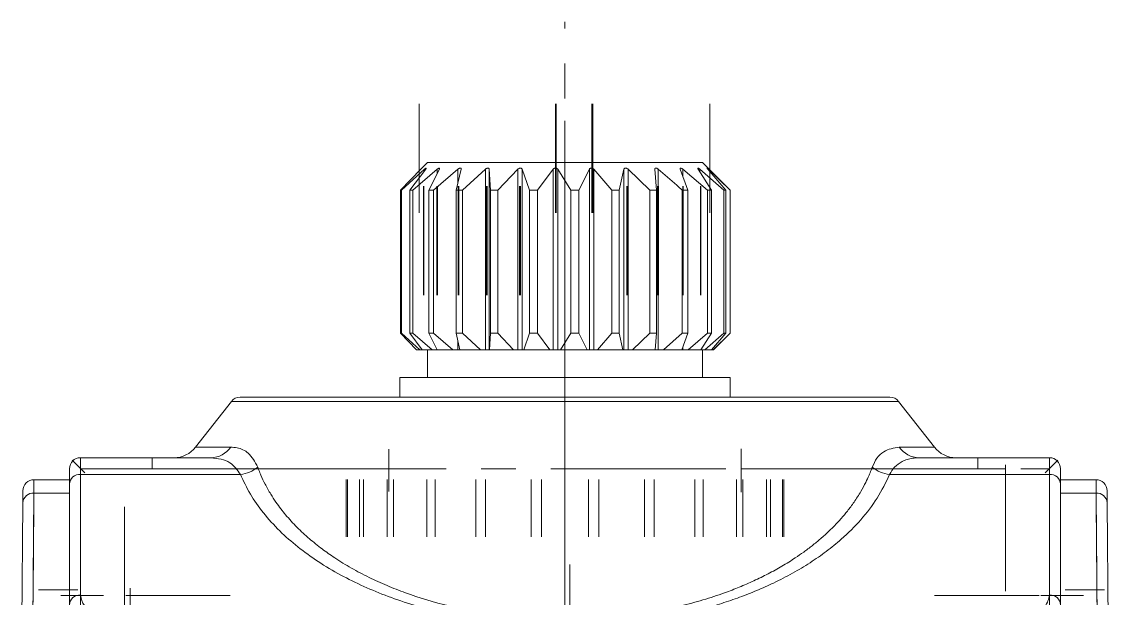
# Paper-space layout 'SW_Model_1' of a CAD drawing. Header units: millimetres. Extents: x 0 to 594, y 0 to 420.
# Drawn here: x 374.26 to 413.73, y 342.57 to 363.51 of the extents above; entities that cross this region are included whole.
import ezdxf

# ---------------------------------------------------------------- set-up
doc = ezdxf.new("R2010")
doc.units = ezdxf.units.MM
doc.linetypes.add('CENTER', pattern=[10.16, 6.35, -1.27, 1.27, -1.27])
doc.layers.add('SLD-0', color=179, linetype='Continuous')

psp = doc.layouts.new('SW_Model_1')

# ---------------------------------------------------------------- linework, layer by layer
at = {"layer": 'SLD-0', "color": 5, "linetype": 'CENTER', "lineweight": 15}
for p, q in [((393.996, 342.937), (393.996, 363.507)), ((393.996, 340.859), (393.996, 361.87)), ((388.696, 356.57), (388.696, 360.531)), ((393.646, 356.57), (393.646, 360.531)), ((393.681, 356.57), (393.681, 360.531)), ((394.972, 356.57), (394.972, 360.531)), ((395.006, 356.57), (395.006, 360.531)), ((399.252, 356.57), (399.252, 360.531)), ((399.257, 356.57), (399.257, 360.531)), ((393.996, 358.39), (393.996, 357.79)), ((393.996, 357.39), (393.996, 358.39)), ((393.996, 357.79), (393.996, 340.59)), ((388.858, 353.57), (388.858, 357.531)), ((388.867, 353.57), (388.867, 357.531)), ((389.343, 353.57), (389.343, 357.531)), ((389.36, 353.57), (389.36, 357.531)), ((390.121, 353.57), (390.121, 357.531)), ((390.145, 353.57), (390.145, 357.531)), ((391.142, 353.57), (391.142, 357.531)), ((391.171, 353.57), (391.171, 357.531)), ((392.342, 353.57), (392.342, 357.531)), ((392.375, 353.57), (392.375, 357.531)), ((393.996, 352.19), (393.996, 357.39)), ((393.996, 352.19), (393.996, 357.39)), ((393.996, 352.19), (393.996, 357.39)), ((393.996, 352.19), (393.996, 357.39)), ((393.996, 352.19), (393.996, 357.39)), ((393.996, 352.19), (393.996, 357.39)), ((393.996, 352.19), (393.996, 357.39)), ((393.996, 352.19), (393.996, 357.39)), ((393.996, 352.19), (393.996, 357.39)), ((393.996, 352.19), (393.996, 357.39)), ((393.996, 352.19), (393.996, 357.39)), ((393.996, 352.19), (393.996, 357.39)), ((393.996, 352.19), (393.996, 357.39)), ((393.996, 352.19), (393.996, 357.39)), ((393.996, 352.19), (393.996, 357.39)), ((393.996, 352.19), (393.996, 357.39)), ((393.996, 352.19), (393.996, 357.39)), ((393.996, 352.19), (393.996, 357.39)), ((393.996, 352.19), (393.996, 357.39)), ((393.996, 352.19), (393.996, 357.39)), ((393.996, 352.19), (393.996, 357.39)), ((393.996, 352.19), (393.996, 357.39)), ((393.996, 352.19), (393.996, 357.39)), ((393.996, 352.19), (393.996, 357.39)), ((393.996, 352.19), (393.996, 357.39)), ((396.237, 353.57), (396.237, 357.531)), ((396.269, 353.57), (396.269, 357.531)), ((397.361, 353.57), (397.361, 357.531)), ((397.388, 353.57), (397.388, 357.531)), ((398.274, 353.57), (398.274, 357.531)), ((398.294, 353.57), (398.294, 357.531)), ((398.918, 353.57), (398.918, 357.531)), ((398.93, 353.57), (398.93, 357.531)), ((393.996, 344.407), (393.996, 353.598)), ((393.996, 352.19), (393.996, 351.59)), ((393.996, 352.19), (393.996, 351.59)), ((393.996, 352.19), (393.996, 351.59)), ((393.996, 352.19), (393.996, 351.59)), ((393.996, 352.19), (393.996, 351.59)), ((393.996, 352.19), (393.996, 351.59)), ((393.996, 352.19), (393.996, 351.59)), ((393.996, 352.19), (393.996, 351.59)), ((393.996, 352.19), (393.996, 351.59)), ((393.996, 352.19), (393.996, 351.59)), ((393.996, 352.19), (393.996, 351.59)), ((393.996, 352.19), (393.996, 351.59)), ((393.996, 352.19), (393.996, 351.59)), ((393.996, 352.19), (393.996, 351.59)), ((393.996, 352.19), (393.996, 351.59)), ((393.996, 352.19), (393.996, 351.59)), ((393.996, 352.19), (393.996, 351.59)), ((393.996, 352.19), (393.996, 351.59)), ((393.996, 352.19), (393.996, 351.59)), ((393.996, 352.19), (393.996, 351.59)), ((393.996, 352.19), (393.996, 351.59)), ((393.996, 352.19), (393.996, 351.59)), ((393.996, 352.19), (393.996, 351.59)), ((393.996, 352.19), (393.996, 351.59)), ((393.996, 352.19), (393.996, 351.59)), ((393.996, 345.372), (393.996, 351.667)), ((393.996, 351.59), (393.996, 350.59)), ((393.996, 342.99), (393.996, 350.59)), ((393.996, 349.871), (393.996, 348.871)), ((393.996, 348.055), (393.996, 349.717)), ((393.996, 346.133), (393.996, 349.547)), ((393.996, 348.871), (393.996, 338.371)), ((387.593, 347.982), (387.593, 346.449)), ((393.996, 346.209), (393.996, 347.99)), ((393.996, 346.209), (393.996, 347.99)), ((393.996, 343.19), (393.996, 347.79)), ((393.996, 343.19), (393.996, 347.79)), ((400.399, 347.996), (400.399, 346.42)), ((376.55, 347.117), (376.089, 347.578)), ((376.55, 347.117), (376.089, 347.578)), ((378.996, 347.671), (378.996, 347.271)), ((378.996, 347.671), (378.996, 347.271)), ((408.996, 347.671), (408.996, 347.271)), ((408.996, 347.671), (408.996, 347.271)), ((409.996, 342.83), (409.996, 347.418)), ((411.443, 347.117), (411.903, 347.578)), ((411.443, 347.117), (411.903, 347.578)), ((376.396, 347.271), (387.593, 347.271)), ((376.396, 346.871), (376.396, 347.271)), ((376.396, 346.871), (376.396, 347.271)), ((409.996, 347.271), (377.996, 347.271)), ((379.664, 347.271), (386.218, 347.271)), ((387.593, 347.271), (387.593, 346.871)), ((393.996, 346.871), (393.996, 347.271)), ((393.996, 346.871), (393.996, 347.271)), ((400.399, 347.271), (400.399, 346.871)), ((400.399, 347.271), (411.596, 347.271)), ((408.328, 347.271), (401.775, 347.271)), ((411.596, 346.871), (411.596, 347.271)), ((411.596, 347.271), (411.596, 346.871)), ((376.396, 342.334), (376.396, 346.714)), ((386.042, 344.798), (386.042, 346.876)), ((386.092, 344.798), (386.092, 346.876)), ((386.534, 344.798), (386.534, 346.876)), ((386.681, 344.798), (386.681, 346.876)), ((387.535, 344.798), (387.535, 346.876)), ((387.768, 344.798), (387.768, 346.876)), ((388.976, 344.798), (388.976, 346.876)), ((389.279, 344.798), (389.279, 346.876)), ((390.759, 344.798), (390.759, 346.876)), ((391.112, 344.798), (391.112, 346.876)), ((392.763, 344.798), (392.763, 346.876)), ((393.142, 344.798), (393.142, 346.876)), ((393.996, 344.942), (393.996, 346.587)), ((393.996, 344.942), (393.996, 346.587)), ((393.996, 344.942), (393.996, 346.587)), ((393.996, 344.942), (393.996, 346.587)), ((393.996, 344.942), (393.996, 346.587)), ((393.996, 344.942), (393.996, 346.587)), ((393.996, 344.942), (393.996, 346.587)), ((393.996, 344.942), (393.996, 346.587)), ((393.996, 344.955), (393.996, 346.562)), ((393.996, 344.955), (393.996, 346.562)), ((393.996, 344.955), (393.996, 346.562)), ((393.996, 344.955), (393.996, 346.562)), ((393.996, 344.955), (393.996, 346.562)), ((393.996, 344.955), (393.996, 346.562)), ((393.996, 344.955), (393.996, 346.562)), ((393.996, 344.955), (393.996, 346.562)), ((394.85, 344.798), (394.85, 346.876)), ((395.23, 344.798), (395.23, 346.876)), ((396.88, 344.798), (396.88, 346.876)), ((397.234, 344.798), (397.234, 346.876)), ((398.713, 344.798), (398.713, 346.876)), ((399.017, 344.798), (399.017, 346.876)), ((400.225, 344.798), (400.225, 346.876)), ((400.458, 344.798), (400.458, 346.876)), ((401.312, 344.798), (401.312, 346.876)), ((401.458, 344.798), (401.458, 346.876)), ((401.901, 344.798), (401.901, 346.876)), ((401.95, 344.798), (401.95, 346.876)), ((411.596, 346.714), (411.596, 342.334)), ((393.996, 344.979), (393.996, 346.514)), ((393.996, 344.979), (393.996, 346.514)), ((393.996, 344.979), (393.996, 346.514)), ((393.996, 344.979), (393.996, 346.514)), ((393.996, 344.979), (393.996, 346.514)), ((393.996, 344.979), (393.996, 346.514)), ((393.996, 344.979), (393.996, 346.514)), ((393.996, 344.979), (393.996, 346.514)), ((393.996, 345.006), (393.996, 346.459)), ((393.996, 345.006), (393.996, 346.459)), ((393.996, 345.006), (393.996, 346.459)), ((393.996, 345.006), (393.996, 346.459)), ((393.996, 345.006), (393.996, 346.459)), ((393.996, 345.006), (393.996, 346.459)), ((393.996, 345.006), (393.996, 346.459)), ((393.996, 345.006), (393.996, 346.459)), ((393.996, 345.018), (393.996, 346.436)), ((393.996, 345.018), (393.996, 346.436)), ((393.996, 345.018), (393.996, 346.436)), ((393.996, 345.018), (393.996, 346.436)), ((393.996, 345.018), (393.996, 346.436)), ((393.996, 345.018), (393.996, 346.436)), ((393.996, 345.018), (393.996, 346.436)), ((393.996, 345.018), (393.996, 346.436)), ((393.996, 345.038), (393.996, 346.395)), ((393.996, 345.038), (393.996, 346.395)), ((393.996, 345.038), (393.996, 346.395)), ((393.996, 345.038), (393.996, 346.395)), ((393.996, 345.038), (393.996, 346.395)), ((393.996, 345.038), (393.996, 346.395)), ((393.996, 345.038), (393.996, 346.395)), ((393.996, 345.038), (393.996, 346.395)), ((374.704, 346.035), (374.662, 341.212)), ((374.675, 342.785), (374.703, 345.949)), ((377.996, 345.89), (377.996, 341.301)), ((413.331, 341.212), (413.289, 346.035)), ((393.996, 342.99), (393.996, 344.772)), ((393.996, 342.99), (393.996, 344.772)), ((413.299, 344.894), (413.326, 341.729)), ((393.996, 322.59), (393.996, 343.79)), ((394.175, 328.59), (394.175, 343.79)), ((393.996, 337.79), (393.996, 342.99)), ((374.874, 342.871), (376.295, 342.871)), ((375.676, 342.671), (377.237, 342.671)), ((378.04, 342.671), (381.833, 342.671)), ((378.196, 340.804), (378.196, 342.928)), ((407.422, 342.671), (411.216, 342.671)), ((411.276, 342.671), (412.837, 342.671)), ((412.171, 342.871), (413.593, 342.871))]:
    psp.add_line(p, q, dxfattribs=at)
at = {"layer": 'SLD-0', "color": 179, "linetype": 'Continuous', "lineweight": 15}
for p, q in [((388.996, 358.39), (388.795, 358.189)), ((397.483, 358.39), (388.996, 358.39)), ((398.996, 358.39), (397.483, 358.39)), ((399.996, 357.39), (398.996, 358.39)), ((388.755, 358.149), (388.025, 357.39)), ((388.06, 357.39), (388.896, 358.149)), ((388.935, 358.149), (388.36, 357.39)), ((388.464, 357.39), (389.356, 358.149)), ((389.434, 358.149), (389.048, 357.39)), ((389.216, 357.39), (390.109, 358.149)), ((390.219, 358.149), (390.047, 357.39)), ((390.268, 357.39), (391.105, 358.149)), ((391.105, 358.149), (391.105, 351.59)), ((391.241, 358.149), (391.295, 357.39)), ((391.241, 358.149), (391.241, 351.59)), ((391.554, 357.39), (392.283, 358.149)), ((392.283, 358.149), (392.283, 351.59)), ((392.437, 358.149), (392.712, 357.39)), ((392.437, 358.149), (392.437, 351.59)), ((392.994, 357.39), (393.569, 358.149)), ((393.569, 358.149), (393.569, 351.59)), ((393.731, 358.149), (394.21, 357.39)), ((393.731, 358.149), (393.731, 351.59)), ((394.496, 357.39), (394.882, 358.149)), ((394.882, 351.59), (394.882, 358.149)), ((395.041, 358.149), (395.695, 357.39)), ((395.041, 351.59), (395.041, 358.149)), ((395.967, 357.39), (396.139, 358.149)), ((396.139, 351.59), (396.139, 358.149)), ((396.286, 358.149), (397.072, 357.39)), ((396.286, 351.59), (396.286, 358.149)), ((397.315, 357.39), (397.261, 358.149)), ((397.386, 351.59), (397.386, 358.149)), ((398.454, 357.39), (398.179, 358.149)), ((398.274, 358.149), (399.174, 357.39)), ((399.312, 357.39), (398.833, 358.149)), ((398.893, 358.149), (399.765, 357.39)), ((399.837, 357.39), (399.184, 358.149)), ((399.204, 358.149), (399.994, 357.39)), ((388.025, 357.39), (388.06, 357.39)), ((388.025, 357.39), (388.025, 352.19)), ((388.06, 352.19), (388.06, 357.39)), ((388.36, 357.39), (388.464, 357.39)), ((388.36, 357.39), (388.36, 352.19)), ((388.464, 352.19), (388.464, 357.39)), ((389.048, 357.39), (389.216, 357.39)), ((389.048, 357.39), (389.048, 352.19)), ((389.216, 352.19), (389.216, 357.39)), ((390.047, 357.39), (390.268, 357.39)), ((390.047, 357.39), (390.047, 352.19)), ((390.268, 352.19), (390.268, 357.39)), ((391.295, 357.39), (391.554, 357.39)), ((391.295, 357.39), (391.295, 352.19)), ((391.554, 352.19), (391.554, 357.39)), ((392.712, 357.39), (392.994, 357.39)), ((392.712, 357.39), (392.712, 352.19)), ((392.994, 352.19), (392.994, 357.39)), ((394.21, 357.39), (394.496, 357.39)), ((394.21, 357.39), (394.21, 352.19)), ((394.496, 352.19), (394.496, 357.39)), ((395.695, 357.39), (395.967, 357.39)), ((395.695, 357.39), (395.695, 352.19)), ((395.967, 352.19), (395.967, 357.39)), ((397.072, 357.39), (397.315, 357.39)), ((397.072, 357.39), (397.072, 352.19)), ((397.315, 352.19), (397.315, 357.39)), ((398.257, 357.39), (398.454, 357.39)), ((398.257, 357.39), (398.257, 352.19)), ((398.454, 352.19), (398.454, 357.39)), ((399.174, 357.39), (399.312, 357.39)), ((399.174, 357.39), (399.174, 352.19)), ((399.312, 352.19), (399.312, 357.39)), ((399.765, 357.39), (399.837, 357.39)), ((399.765, 357.39), (399.765, 352.19)), ((399.837, 352.19), (399.837, 357.39)), ((399.994, 357.39), (399.996, 357.39)), ((399.994, 357.39), (399.994, 352.19)), ((399.996, 352.19), (399.996, 357.39)), ((388.025, 352.19), (388.06, 352.19)), ((388.025, 352.19), (388.599, 351.59)), ((388.717, 351.59), (388.06, 352.19)), ((388.36, 352.19), (388.464, 352.19)), ((388.36, 352.19), (388.812, 351.59)), ((389.166, 351.59), (388.464, 352.19)), ((389.048, 352.19), (389.216, 352.19)), ((389.048, 352.19), (389.351, 351.59)), ((389.918, 351.59), (389.216, 352.19)), ((390.047, 352.19), (390.268, 352.19)), ((390.047, 352.19), (390.182, 351.59)), ((390.926, 351.59), (390.268, 352.19)), ((391.295, 352.19), (391.253, 351.59)), ((391.295, 352.19), (391.554, 352.19)), ((392.128, 351.59), (391.554, 352.19)), ((392.712, 352.19), (392.496, 351.59)), ((392.712, 352.19), (392.994, 352.19)), ((393.446, 351.59), (392.994, 352.19)), ((394.21, 352.19), (393.833, 351.59)), ((394.21, 352.19), (394.496, 352.19)), ((394.8, 351.59), (394.496, 352.19)), ((395.695, 352.19), (395.18, 351.59)), ((395.695, 352.19), (395.967, 352.19)), ((396.102, 351.59), (395.967, 352.19)), ((397.072, 352.19), (396.453, 351.59)), ((397.072, 352.19), (397.315, 352.19)), ((397.273, 351.59), (397.315, 352.19)), ((398.257, 352.19), (397.572, 351.59)), ((398.237, 351.59), (398.454, 352.19)), ((398.257, 352.19), (398.454, 352.19)), ((399.174, 352.19), (398.466, 351.59)), ((398.935, 351.59), (399.312, 352.19)), ((399.765, 352.19), (399.079, 351.59)), ((399.174, 352.19), (399.312, 352.19)), ((399.323, 351.59), (399.837, 352.19)), ((399.994, 352.19), (399.373, 351.59)), ((399.396, 351.59), (399.996, 352.19)), ((399.765, 352.19), (399.837, 352.19)), ((399.994, 352.19), (399.996, 352.19)), ((388.717, 351.59), (388.599, 351.59)), ((388.812, 351.59), (388.717, 351.59)), ((388.848, 351.59), (388.812, 351.59)), ((388.886, 351.59), (388.848, 351.59)), ((388.926, 351.59), (388.886, 351.59)), ((388.969, 351.59), (388.926, 351.59)), ((389.014, 351.59), (388.969, 351.59)), ((388.996, 351.59), (388.996, 350.59)), ((389.062, 351.59), (389.014, 351.59)), ((389.113, 351.59), (389.062, 351.59)), ((389.166, 351.59), (389.113, 351.59)), ((389.351, 351.59), (389.166, 351.59)), ((389.918, 351.59), (389.351, 351.59)), ((390.109, 351.59), (389.918, 351.59)), ((390.182, 351.59), (390.109, 351.59)), ((390.926, 351.59), (390.182, 351.59)), ((391.105, 351.59), (390.926, 351.59)), ((391.241, 351.59), (391.105, 351.59)), ((391.253, 351.59), (391.241, 351.59)), ((392.128, 351.59), (391.253, 351.59)), ((392.283, 351.59), (392.128, 351.59)), ((392.437, 351.59), (392.283, 351.59)), ((392.496, 351.59), (392.437, 351.59)), ((393.446, 351.59), (392.496, 351.59)), ((393.569, 351.59), (393.446, 351.59)), ((393.731, 351.59), (393.569, 351.59)), ((393.833, 351.59), (393.731, 351.59)), ((394.8, 351.59), (393.833, 351.59)), ((394.882, 351.59), (394.8, 351.59)), ((395.041, 351.59), (394.882, 351.59)), ((395.18, 351.59), (395.041, 351.59)), ((396.102, 351.59), (395.18, 351.59)), ((396.139, 351.59), (396.102, 351.59)), ((396.286, 351.59), (396.139, 351.59)), ((396.453, 351.59), (396.286, 351.59)), ((397.273, 351.59), (396.453, 351.59)), ((397.386, 351.59), (397.273, 351.59)), ((397.572, 351.59), (397.386, 351.59)), ((397.662, 351.59), (397.572, 351.59)), ((397.75, 351.59), (397.662, 351.59)), ((397.836, 351.59), (397.75, 351.59)), ((397.92, 351.59), (397.836, 351.59)), ((398.003, 351.59), (397.92, 351.59)), ((398.083, 351.59), (398.003, 351.59)), ((398.161, 351.59), (398.083, 351.59)), ((398.237, 351.59), (398.161, 351.59)), ((398.274, 351.59), (398.237, 351.59)), ((398.466, 351.59), (398.274, 351.59)), ((398.935, 351.59), (398.466, 351.59)), ((399.079, 351.59), (398.935, 351.59)), ((398.996, 350.59), (398.996, 351.59)), ((399.119, 351.59), (399.079, 351.59)), ((399.156, 351.59), (399.119, 351.59)), ((399.19, 351.59), (399.156, 351.59)), ((399.222, 351.59), (399.19, 351.59)), ((399.251, 351.59), (399.222, 351.59)), ((399.278, 351.59), (399.251, 351.59)), ((399.302, 351.59), (399.278, 351.59)), ((399.323, 351.59), (399.302, 351.59)), ((399.373, 351.59), (399.323, 351.59)), ((399.396, 351.59), (399.373, 351.59)), ((387.996, 350.59), (387.996, 349.871)), ((399.996, 350.59), (387.996, 350.59)), ((399.996, 349.871), (399.996, 350.59)), ((381.876, 349.717), (380.578, 348.055)), ((407.415, 348.055), (406.116, 349.717)), ((376.396, 347.671), (376.396, 347.065)), ((376.396, 347.671), (381.139, 347.671)), ((406.854, 347.671), (411.596, 347.671)), ((411.596, 347.065), (411.596, 347.671)), ((376.396, 347.065), (382.207, 347.065)), ((376.396, 342.685), (376.396, 347.065)), ((405.786, 347.065), (411.596, 347.065)), ((411.596, 347.065), (411.596, 342.685)), ((374.707, 346.871), (375.996, 346.871)), ((375.996, 342.334), (375.996, 346.714)), ((411.996, 346.871), (413.285, 346.871)), ((411.996, 342.334), (411.996, 346.714)), ((374.662, 341.563), (374.704, 346.386)), ((374.704, 346.386), (375.996, 346.386)), ((411.996, 346.386), (413.289, 346.386)), ((413.289, 346.386), (413.331, 341.563)), ((374.262, 341.215), (374.304, 346.038)), ((413.689, 346.038), (413.731, 341.215))]:
    psp.add_line(p, q, dxfattribs=at)
at = {"layer": 'SLD-0', "color": 8, "linetype": 'Continuous', "lineweight": 15}
for p, q in [((388.896, 358.149), (388.896, 358.096)), ((389.356, 358.149), (389.356, 357.996)), ((390.109, 358.149), (390.109, 357.661)), ((398.274, 357.885), (398.274, 358.149)), ((398.893, 358.054), (398.893, 358.149)), ((399.204, 358.124), (399.204, 358.149)), ((390.109, 351.919), (390.109, 351.59)), ((398.274, 351.59), (398.274, 351.692)), ((406.116, 349.717), (381.876, 349.717)), ((380.578, 348.055), (381.852, 348.055)), ((406.141, 348.055), (407.415, 348.055))]:
    psp.add_line(p, q, dxfattribs=at)
at = {"layer": 'SLD-0', "color": 179, "linetype": 'Continuous', "lineweight": 15}
for centre, radius, start, end in [((382.191, 349.471), 0.4, 90, 141.9998), ((405.801, 349.471), 0.4, 38.0002, 90), ((379.79, 348.671), 1, 270, 322), ((381.126, 348.549), 0.878, 270.8396, 325.8007), ((406.867, 348.549), 0.878, 214.1993, 269.1604), ((408.203, 348.671), 1, 218, 270), ((376.396, 347.271), 0.4, 90, 180), ((411.596, 347.271), 0.4, 0, 90), ((376.373, 346.688), 0.378, 86.5486, 176.0729), ((382.097, 348.209), 1.149, 275.4615, 309.9632), ((405.895, 348.209), 1.149, 230.0368, 264.5385), ((411.619, 346.688), 0.378, 3.9271, 93.4514), ((374.707, 346.471), 0.4, 90.0001, 179.5), ((413.285, 346.471), 0.4, 0.5, 89.9999), ((374.68, 346.009), 0.378, 86.449, 175.6079), ((413.312, 346.009), 0.378, 4.3921, 93.551), ((376.373, 342.308), 0.378, 86.5486, 176.0729), ((411.619, 342.308), 0.378, 3.9271, 93.4514)]:
    psp.add_arc(centre, radius, start, end, dxfattribs=at)
for points, knots in [([(388.795, 358.189), (388.793, 358.187), (388.789, 358.183), (388.774, 358.168), (388.761, 358.155), (388.755, 358.149)], [0, 0, 0, 0, 0.260867, 0.636311, 1, 1, 1, 1]), ([(388.896, 358.149), (388.905, 358.157), (388.922, 358.172), (388.942, 358.185), (388.954, 358.191), (388.959, 358.19), (388.958, 358.182), (388.95, 358.168), (388.94, 358.155), (388.935, 358.149)], [0, 0, 0, 0, 0.197276, 0.339207, 0.458479, 0.578089, 0.691209, 0.848058, 1, 1, 1, 1]), ([(389.356, 358.149), (389.367, 358.157), (389.386, 358.172), (389.41, 358.185), (389.428, 358.191), (389.439, 358.19), (389.444, 358.182), (389.443, 358.168), (389.437, 358.155), (389.434, 358.149)], [0, 0, 0, 0, 0.197276, 0.339206, 0.458476, 0.578092, 0.691212, 0.848055, 1, 1, 1, 1]), ([(390.109, 358.149), (390.12, 358.157), (390.139, 358.172), (390.167, 358.185), (390.188, 358.191), (390.205, 358.19), (390.217, 358.182), (390.222, 358.168), (390.22, 358.155), (390.219, 358.149)], [0, 0, 0, 0, 0.197274, 0.339203, 0.458475, 0.578086, 0.691209, 0.848055, 1, 1, 1, 1]), ([(391.105, 358.149), (391.116, 358.157), (391.134, 358.172), (391.164, 358.185), (391.188, 358.191), (391.209, 358.19), (391.226, 358.182), (391.238, 358.168), (391.24, 358.155), (391.241, 358.149)], [0, 0, 0, 0, 0.197276, 0.339205, 0.458479, 0.578084, 0.691208, 0.848053, 1, 1, 1, 1]), ([(392.283, 358.149), (392.293, 358.157), (392.309, 358.172), (392.339, 358.185), (392.365, 358.191), (392.388, 358.19), (392.41, 358.182), (392.428, 358.168), (392.434, 358.155), (392.437, 358.149)], [0, 0, 0, 0, 0.197275, 0.339206, 0.458479, 0.57809, 0.691211, 0.848058, 1, 1, 1, 1]), ([(393.569, 358.149), (393.577, 358.157), (393.59, 358.172), (393.618, 358.185), (393.644, 358.191), (393.669, 358.19), (393.694, 358.182), (393.716, 358.168), (393.726, 358.155), (393.731, 358.149)], [0, 0, 0, 0, 0.197273, 0.339205, 0.458477, 0.578086, 0.691206, 0.848054, 1, 1, 1, 1]), ([(394.882, 358.149), (394.887, 358.157), (394.897, 358.172), (394.921, 358.185), (394.945, 358.191), (394.97, 358.19), (394.996, 358.182), (395.021, 358.168), (395.034, 358.155), (395.041, 358.149)], [0, 0, 0, 0, 0.197274, 0.339205, 0.458477, 0.578086, 0.691206, 0.848056, 1, 1, 1, 1]), ([(396.139, 358.149), (396.142, 358.157), (396.147, 358.172), (396.165, 358.185), (396.186, 358.191), (396.21, 358.19), (396.236, 358.182), (396.262, 358.168), (396.278, 358.155), (396.286, 358.149)], [0, 0, 0, 0, 0.197277, 0.339207, 0.458478, 0.578088, 0.691209, 0.848058, 1, 1, 1, 1]), ([(397.261, 358.149), (397.262, 358.157), (397.262, 358.172), (397.274, 358.185), (397.29, 358.191), (397.31, 358.19), (397.335, 358.182), (397.361, 358.168), (397.378, 358.155), (397.386, 358.149)], [0, 0, 0, 0, 0.197274, 0.339203, 0.458479, 0.578085, 0.691205, 0.848055, 1, 1, 1, 1]), ([(397.386, 358.149), (397.61, 357.957), (397.902, 357.706), (398.19, 357.45), (398.257, 357.39)], [0, 0, 0, 0, 0.766214, 1, 1, 1, 1]), ([(398.179, 358.149), (398.176, 358.157), (398.172, 358.172), (398.177, 358.185), (398.187, 358.191), (398.203, 358.19), (398.224, 358.182), (398.249, 358.168), (398.266, 358.155), (398.274, 358.149)], [0, 0, 0, 0, 0.1972738, 0.3392042, 0.458475, 0.578086, 0.6912065, 0.8480558, 1, 1, 1, 1]), ([(398.833, 358.149), (398.828, 358.157), (398.819, 358.172), (398.817, 358.185), (398.821, 358.191), (398.831, 358.19), (398.847, 358.182), (398.869, 358.168), (398.885, 358.155), (398.893, 358.149)], [0, 0, 0, 0, 0.1972754, 0.3392068, 0.4584782, 0.5780821, 0.6912076, 0.8480556, 1, 1, 1, 1]), ([(399.184, 358.149), (399.176, 358.157), (399.164, 358.172), (399.154, 358.185), (399.151, 358.191), (399.155, 358.19), (399.166, 358.182), (399.183, 358.168), (399.197, 358.155), (399.204, 358.149)], [0, 0, 0, 0, 0.197276, 0.339205, 0.458476, 0.578088, 0.691205, 0.848057, 1, 1, 1, 1]), ([(393.996, 349.871), (393.516, 349.871), (392.541, 349.871), (391.081, 349.871), (389.744, 349.871), (388.556, 349.871), (387.518, 349.871), (386.54, 349.871), (385.634, 349.871), (384.817, 349.871), (384.103, 349.871), (383.496, 349.871), (382.955, 349.871), (382.526, 349.871), (382.243, 349.871), (382.208, 349.871), (382.191, 349.871)], [0, 0, 0, 0, 0.077643, 0.157692, 0.239951, 0.304308, 0.368607, 0.434333, 0.5, 0.565726, 0.631393, 0.695749, 0.760049, 0.842358, 0.922396, 1, 1, 1, 1]), ([(405.801, 349.871), (405.784, 349.871), (405.75, 349.871), (405.466, 349.871), (405.037, 349.871), (404.496, 349.871), (403.889, 349.871), (403.175, 349.871), (402.358, 349.871), (401.453, 349.871), (400.474, 349.871), (399.436, 349.871), (398.248, 349.871), (396.911, 349.871), (395.45, 349.871), (394.476, 349.871), (393.996, 349.871)], [0, 0, 0, 0, 0.077655, 0.157692, 0.239951, 0.304308, 0.368607, 0.434333, 0.5, 0.565726, 0.631393, 0.695749, 0.760049, 0.842358, 0.922383, 1, 1, 1, 1]), ([(381.852, 348.055), (381.931, 348.051), (382.087, 348.042), (382.3, 347.965), (382.59, 347.791), (382.734, 347.52), (382.835, 347.328)], [0, 0, 0, 0, 0.1873457, 0.3708346, 0.5533482, 1, 1, 1, 1]), ([(405.157, 347.328), (405.21, 347.443), (405.316, 347.677), (405.635, 347.975), (405.942, 348.024), (406.141, 348.055)], [0, 0, 0, 0, 0.254867, 0.51712, 1, 1, 1, 1]), ([(382.207, 347.065), (382.09, 347.227), (381.824, 347.593), (381.384, 347.643), (381.139, 347.671)], [0, 0, 0, 0, 0.440554, 1, 1, 1, 1]), ([(406.854, 347.671), (406.777, 347.667), (406.628, 347.661), (406.425, 347.611), (406.199, 347.517), (405.966, 347.356), (405.843, 347.158), (405.786, 347.065)], [0, 0, 0, 0, 0.175866, 0.339173, 0.49006, 0.760404, 1, 1, 1, 1]), ([(375.996, 346.714), (375.996, 346.875), (375.996, 347.198), (375.996, 347.247), (375.996, 347.271)], [0, 0, 0, 0, 0.5, 1, 1, 1, 1]), ([(382.207, 347.065), (382.317, 346.826), (382.537, 346.352), (383.023, 345.665), (383.602, 345.024), (384.269, 344.434), (385.01, 343.898), (385.815, 343.418), (386.669, 342.994), (387.559, 342.627), (388.621, 342.27), (389.868, 341.939), (390.853, 341.785), (391.34, 341.708)], [0, 0, 0, 0, 0.1011419, 0.2005921, 0.2990969, 0.3893042, 0.4774427, 0.5642278, 0.6431021, 0.720091, 0.7958844, 0.899018, 1, 1, 1, 1]), ([(382.835, 347.328), (382.849, 347.291), (382.885, 347.192), (382.968, 346.987), (383.106, 346.696), (383.288, 346.371), (383.485, 346.07), (383.667, 345.821), (383.914, 345.513), (384.247, 345.149), (384.692, 344.736), (385.151, 344.367), (385.657, 344.009), (386.223, 343.662), (386.859, 343.326), (387.514, 343.027), (388.457, 342.658), (389.737, 342.263), (390.89, 342.067), (391.451, 341.971)], [0, 0, 0, 0, 0.01578, 0.041763, 0.086688, 0.140234, 0.182078, 0.218856, 0.250432, 0.320293, 0.385446, 0.445673, 0.500779, 0.567526, 0.631491, 0.692599, 0.750786, 0.87883, 1, 1, 1, 1]), ([(396.542, 341.971), (396.82, 342.014), (397.386, 342.102), (398.209, 342.283), (399.021, 342.502), (399.727, 342.735), (400.339, 342.971), (400.865, 343.201), (401.383, 343.455), (401.886, 343.733), (402.314, 343.999), (402.676, 344.249), (402.983, 344.48), (403.288, 344.731), (403.588, 345.002), (403.877, 345.292), (404.097, 345.539), (404.261, 345.74), (404.379, 345.893), (404.501, 346.063), (404.626, 346.25), (404.772, 346.489), (404.913, 346.751), (405.032, 347.007), (405.107, 347.192), (405.143, 347.291), (405.157, 347.328)], [0, 0, 0, 0, 0.059757, 0.1212, 0.184374, 0.249313, 0.295596, 0.343764, 0.393787, 0.445628, 0.499247, 0.535403, 0.573863, 0.61457, 0.657467, 0.70249, 0.749571, 0.77004, 0.792838, 0.817928, 0.845268, 0.874815, 0.921839, 0.95821, 0.9842, 1, 1, 1, 1]), ([(396.652, 341.708), (396.855, 341.737), (397.261, 341.796), (397.857, 341.906), (398.443, 342.034), (399.057, 342.19), (399.695, 342.378), (400.348, 342.601), (400.977, 342.849), (401.621, 343.138), (402.271, 343.473), (402.911, 343.857), (403.501, 344.269), (404.135, 344.784), (404.776, 345.426), (405.381, 346.214), (405.648, 346.776), (405.786, 347.065)], [0, 0, 0, 0, 0.04172, 0.083636, 0.125907, 0.168689, 0.220892, 0.27359, 0.327028, 0.381441, 0.448058, 0.515466, 0.584024, 0.654076, 0.761987, 0.877456, 1, 1, 1, 1]), ([(411.996, 346.714), (411.996, 346.875), (411.996, 347.198), (411.996, 347.247), (411.996, 347.271)], [0, 0, 0, 0, 0.5, 1, 1, 1, 1]), ([(374.704, 346.386), (374.704, 346.527), (374.706, 346.807), (374.707, 346.85), (374.707, 346.871)], [0, 0, 0, 0, 0.5, 1, 1, 1, 1]), ([(413.285, 346.871), (413.286, 346.85), (413.287, 346.807), (413.288, 346.527), (413.289, 346.386)], [0, 0, 0, 0, 0.5, 1, 1, 1, 1]), ([(374.304, 346.038), (374.305, 346.164), (374.307, 346.417), (374.307, 346.455), (374.307, 346.474)], [0, 0, 0, 0, 0.499826, 1, 1, 1, 1]), ([(413.685, 346.474), (413.685, 346.45), (413.686, 346.407), (413.688, 346.15), (413.689, 346.038)], [0, 0, 0, 0, 0.566617, 1, 1, 1, 1]), ([(378.196, 341.708), (378.083, 341.711), (377.857, 341.718), (377.415, 341.79), (376.906, 341.968), (376.48, 342.294), (376.425, 342.554), (376.396, 342.685)], [0, 0, 0, 0, 0.112153, 0.225146, 0.461018, 0.726875, 1, 1, 1, 1]), ([(411.596, 342.685), (411.564, 342.543), (411.502, 342.273), (411.051, 341.952), (410.554, 341.786), (410.132, 341.718), (409.908, 341.711), (409.796, 341.708)], [0, 0, 0, 0, 0.2946648, 0.5600201, 0.7775694, 0.8889031, 1, 1, 1, 1])]:
    psp.add_open_spline(points, degree=3, knots=knots, dxfattribs=at)

doc.saveas('drawing.dxf')
